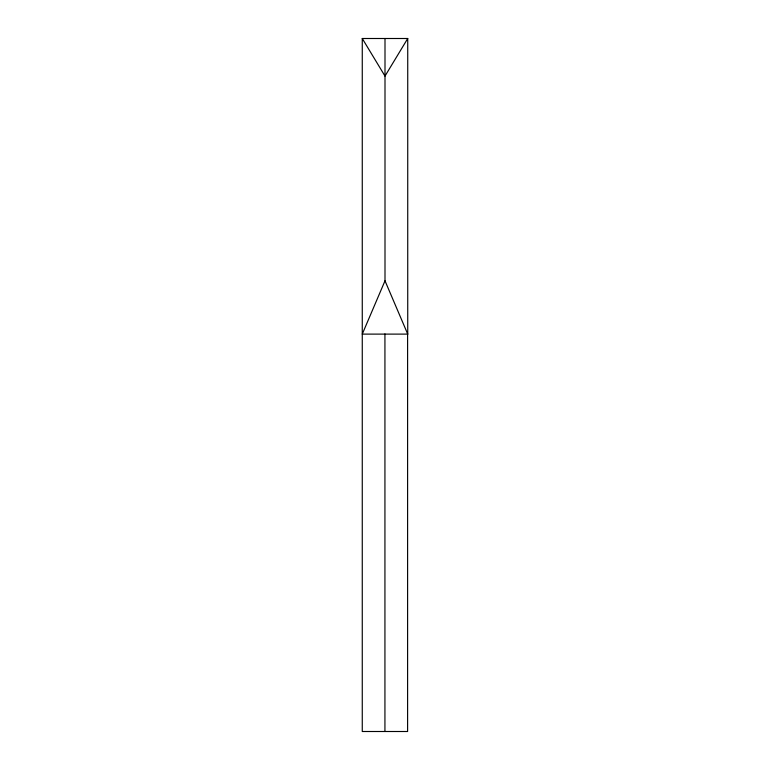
<?xml version="1.0" encoding="UTF-8"?>
<svg xmlns="http://www.w3.org/2000/svg" width="770" height="770" viewBox="0 0 770 770"><rect width="100%" height="100%" fill="white"/><g stroke="black" fill="none" stroke-linecap="round" stroke-linejoin="round"><path stroke-width="1.16" d="M385 38.5L385 280.809L362.266 334.113L407.734 334.113L407.734 38.5L362.266 38.5L362.266 731.5L407.6 731.5L407.6 333.92M407.734 38.5L385 76.095L362.266 38.5M385 280.809L407.734 334.113M384.933 333.92L384.933 731.5"/></g></svg>
